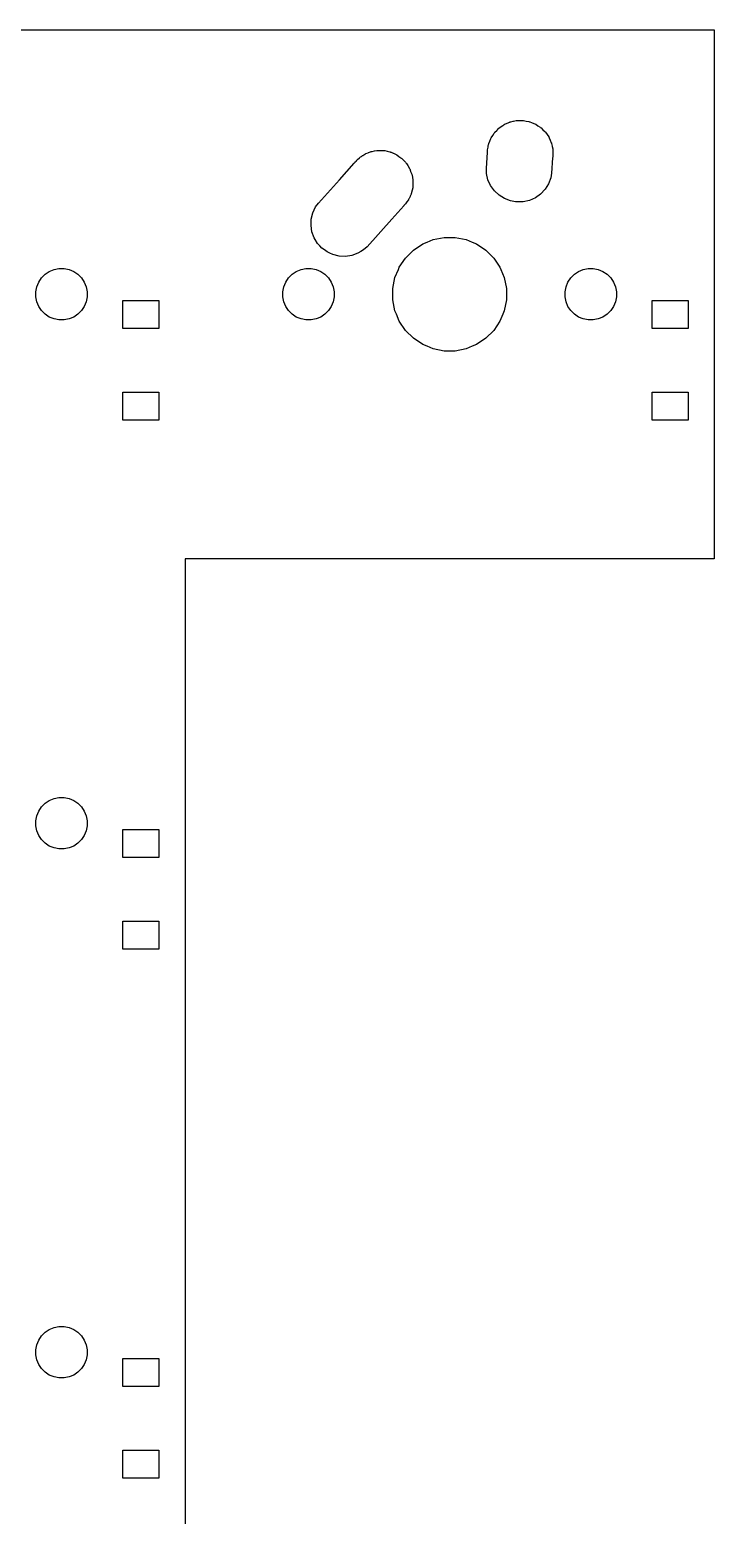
# Model space of a CAD drawing. Extents: x 74 to 207, y -150 to -40.
# Drawn here: x 182.5 to 207.2, y -93.2 to -39.7 of the extents above; entities that cross this region are included whole.
import ezdxf

# ---------------------------------------------------------------- set-up
doc = ezdxf.new("R2010")
doc.units = 0
doc.layers.add('BLACK', color=7, linetype='CONTINUOUS')

msp = doc.modelspace()

# ---------------------------------------------------------------- linework, layer by layer
at = {"layer": 'BLACK', "linetype": 'CONTINUOUS'}
for p, q in [((73.8187, -39.6875), (207.169, -39.6875)), ((207.169, -39.6875), (207.169, -58.7375)), ((199.27, -43.3828), (199.339, -43.3144)), ((199.339, -43.3144), (199.341, -43.3118)), ((199.341, -43.3118), (199.362, -43.29)), ((199.362, -43.29), (199.408, -43.2414)), ((199.408, -43.2414), (199.413, -43.2374)), ((199.413, -43.2374), (199.429, -43.2239)), ((199.429, -43.2239), (199.434, -43.219)), ((199.434, -43.219), (199.515, -43.1653)), ((199.515, -43.1653), (199.518, -43.1632)), ((199.518, -43.1632), (199.596, -43.1071)), ((199.596, -43.1071), (199.603, -43.1043)), ((199.603, -43.1043), (199.621, -43.0942)), ((199.621, -43.0942), (199.627, -43.0903)), ((199.627, -43.0903), (199.716, -43.0533)), ((199.627, -43.0903), (199.627, -43.0903)), ((199.627, -43.0903), (199.627, -43.0903)), ((199.716, -43.0533), (199.719, -43.0519)), ((199.719, -43.0519), (199.808, -43.0122)), ((199.808, -43.0122), (199.814, -43.0107)), ((199.814, -43.0107), (199.834, -43.0043)), ((199.834, -43.0043), (199.841, -43.0017)), ((199.841, -43.0017), (199.936, -42.9828)), ((199.936, -42.9828), (199.939, -42.9821)), ((199.939, -42.9821), (200.034, -42.9604)), ((200.034, -42.9604), (200.036, -42.9603)), ((200.036, -42.9603), (200.04, -42.9602)), ((200.04, -42.9602), (200.061, -42.9579)), ((200.061, -42.9579), (200.068, -42.9565)), ((200.068, -42.9565), (200.165, -42.9565)), ((200.165, -42.9565), (200.168, -42.9564)), ((200.168, -42.9564), (200.265, -42.9536)), ((200.265, -42.9536), (200.272, -42.9548)), ((200.272, -42.9548), (200.293, -42.9565)), ((200.293, -42.9565), (200.3, -42.9565)), ((200.3, -42.9565), (200.395, -42.9754)), ((200.395, -42.9754), (200.398, -42.976)), ((200.398, -42.976), (200.493, -42.9921)), ((200.493, -42.9921), (200.5, -42.9946)), ((200.5, -42.9946), (200.52, -43.0003)), ((200.52, -43.0003), (200.527, -43.0017)), ((200.527, -43.0017), (200.589, -43.0275)), ((200.589, -43.0275), (200.616, -43.0387)), ((200.616, -43.0387), (200.62, -43.0401)), ((200.62, -43.0401), (200.71, -43.0745)), ((200.71, -43.0745), (200.716, -43.0781)), ((200.716, -43.0781), (200.734, -43.0877)), ((200.734, -43.0877), (200.741, -43.0903)), ((200.741, -43.0903), (200.821, -43.1441)), ((200.821, -43.1441), (200.824, -43.1461)), ((200.824, -43.1461), (200.906, -43.1975)), ((200.906, -43.1975), (200.911, -43.2022)), ((200.911, -43.2022), (200.928, -43.2152)), ((200.928, -43.2152), (200.933, -43.219)), ((200.933, -43.219), (201.002, -43.2875)), ((201.002, -43.2875), (201.004, -43.29)), ((201.004, -43.29), (201.075, -43.3564)), ((199.033, -43.8844), (199.043, -43.8228)), ((199.043, -43.8228), (199.046, -43.8163)), ((199.046, -43.8163), (199.052, -43.7963)), ((199.052, -43.7963), (199.053, -43.7895)), ((199.053, -43.7895), (199.056, -43.7831)), ((199.056, -43.7831), (199.09, -43.7)), ((199.09, -43.7), (199.091, -43.6967)), ((199.091, -43.6967), (199.126, -43.6062)), ((199.126, -43.6062), (199.129, -43.6004)), ((199.129, -43.6004), (199.139, -43.5819)), ((199.139, -43.5819), (199.142, -43.5755)), ((199.142, -43.5755), (199.195, -43.4949)), ((199.195, -43.4949), (199.197, -43.4919)), ((199.197, -43.4919), (199.249, -43.4099)), ((199.249, -43.4099), (199.253, -43.4049)), ((199.253, -43.4049), (199.266, -43.3886)), ((199.266, -43.3886), (199.27, -43.3828)), ((201.075, -43.3564), (201.079, -43.362)), ((201.079, -43.362), (201.092, -43.3779)), ((201.092, -43.3779), (201.097, -43.3828)), ((201.097, -43.3828), (201.151, -43.4633)), ((201.151, -43.4633), (201.153, -43.4663)), ((201.153, -43.4663), (201.209, -43.5451)), ((201.209, -43.5451), (201.212, -43.5515)), ((201.212, -43.5515), (201.222, -43.5697)), ((201.222, -43.5697), (201.226, -43.5755)), ((201.226, -43.5755), (201.263, -43.6649)), ((201.263, -43.6649), (201.264, -43.6682)), ((201.264, -43.6682), (201.304, -43.7565)), ((201.304, -43.7565), (201.306, -43.7632)), ((201.306, -43.7632), (201.312, -43.7831)), ((201.312, -43.7831), (201.315, -43.7895)), ((201.315, -43.7895), (201.333, -43.8844)), ((194.287, -44.4058), (194.292, -44.4009)), ((194.292, -44.4009), (194.307, -44.3841)), ((194.307, -44.3841), (194.328, -44.3645)), ((194.328, -44.3645), (194.332, -44.3607)), ((194.332, -44.3607), (194.394, -44.299)), ((194.394, -44.299), (194.408, -44.2898)), ((194.408, -44.2898), (194.423, -44.2781)), ((194.423, -44.2781), (194.435, -44.2669)), ((194.435, -44.2669), (194.467, -44.2475)), ((194.467, -44.2475), (194.51, -44.2217)), ((194.51, -44.2217), (194.514, -44.2188)), ((194.514, -44.2188), (194.587, -44.1703)), ((194.587, -44.1703), (194.602, -44.164)), ((194.602, -44.164), (194.619, -44.1554)), ((194.619, -44.1554), (194.633, -44.1468)), ((194.633, -44.1468), (194.715, -44.117)), ((194.633, -44.1468), (194.633, -44.1468)), ((194.633, -44.1468), (194.633, -44.1468)), ((194.715, -44.117), (194.72, -44.1151)), ((194.72, -44.1151), (194.801, -44.0817)), ((194.801, -44.0817), (194.817, -44.0785)), ((194.817, -44.0785), (194.835, -44.0733)), ((194.835, -44.0733), (194.851, -44.0677)), ((194.851, -44.0677), (194.937, -44.0545)), ((194.937, -44.0545), (194.942, -44.0535)), ((194.942, -44.0535), (195.028, -44.0365)), ((195.028, -44.0365), (195.045, -44.0365)), ((195.045, -44.0365), (195.063, -44.0351)), ((195.063, -44.0351), (195.08, -44.0325)), ((195.08, -44.0325), (195.167, -44.0364)), ((195.167, -44.0364), (195.172, -44.0365)), ((195.172, -44.0365), (195.26, -44.0365)), ((195.26, -44.0365), (195.276, -44.0397)), ((195.276, -44.0397), (195.295, -44.042)), ((195.295, -44.042), (195.311, -44.0427)), ((195.311, -44.0427), (195.396, -44.0635)), ((195.396, -44.0635), (195.401, -44.0647)), ((195.401, -44.0647), (195.487, -44.0817)), ((195.487, -44.0817), (195.502, -44.088)), ((195.502, -44.088), (195.52, -44.094)), ((195.52, -44.094), (195.536, -44.0979)), ((195.536, -44.0979), (195.615, -44.1348)), ((195.615, -44.1348), (195.62, -44.137)), ((195.62, -44.137), (195.701, -44.1703)), ((195.701, -44.1703), (195.715, -44.1796)), ((195.715, -44.1796), (195.731, -44.1889)), ((195.731, -44.1889), (195.746, -44.1959)), ((195.746, -44.1959), (195.816, -44.2475)), ((195.816, -44.2475), (195.821, -44.2506)), ((195.821, -44.2506), (195.893, -44.299)), ((195.893, -44.299), (195.905, -44.3108)), ((195.905, -44.3108), (195.92, -44.3231)), ((195.92, -44.3231), (195.933, -44.333)), ((195.933, -44.333), (195.933, -44.333)), ((195.933, -44.333), (195.992, -44.3972)), ((195.992, -44.3972), (195.996, -44.4012)), ((195.996, -44.4012), (196.057, -44.4628)), ((198.967, -44.6892), (199.007, -44.0963)), ((199.007, -44.0963), (199.008, -44.0877)), ((199.008, -44.0167), (199.027, -43.9217)), ((199.008, -44.0877), (199.008, -44.0167)), ((199.027, -43.9181), (199.033, -43.8844)), ((199.027, -43.9217), (199.027, -43.9181)), ((201.351, -44.2963), (201.313, -44.851)), ((201.333, -43.8844), (201.334, -43.8879)), ((201.334, -43.8879), (201.356, -43.9823)), ((201.353, -44.2805), (201.351, -44.2963)), ((201.354, -44.2781), (201.353, -44.2805)), ((201.36, -44.2483), (201.354, -44.2781)), ((201.356, -43.9823), (201.356, -43.9823)), ((201.356, -43.9823), (201.356, -43.9892)), ((201.356, -43.9892), (201.358, -44.0099)), ((201.358, -44.0099), (201.36, -44.0167)), ((201.36, -44.0167), (201.36, -44.1135)), ((201.36, -44.1135), (201.36, -44.1171)), ((201.36, -44.1171), (201.361, -44.1558)), ((201.361, -44.1558), (201.36, -44.1687)), ((201.36, -44.1687), (201.36, -44.1773)), ((201.36, -44.1773), (201.36, -44.2483)), ((193.675, -45.0885), (194.207, -44.4961)), ((194.207, -44.4961), (194.217, -44.4821)), ((194.217, -44.4821), (194.23, -44.4628)), ((194.23, -44.4628), (194.287, -44.4058)), ((196.057, -44.4628), (196.066, -44.4766)), ((196.066, -44.4766), (196.078, -44.4916)), ((196.078, -44.4916), (196.089, -44.5038)), ((196.089, -44.5038), (196.135, -44.5784)), ((196.135, -44.5784), (196.137, -44.583)), ((196.137, -44.583), (196.186, -44.6555)), ((196.186, -44.6555), (196.192, -44.6708)), ((196.192, -44.6708), (196.201, -44.6877)), ((196.201, -44.6877), (196.209, -44.7019)), ((196.209, -44.7019), (196.239, -44.7839)), ((196.239, -44.7839), (196.241, -44.7889)), ((196.241, -44.7889), (196.275, -44.8695)), ((196.275, -44.8695), (196.275, -44.8695)), ((196.275, -44.8695), (196.278, -44.8857)), ((196.278, -44.8857), (196.283, -44.904)), ((196.283, -44.904), (196.289, -44.9196)), ((196.289, -44.9196), (196.302, -45.0058)), ((198.972, -44.8627), (198.967, -44.6892)), ((199.023, -45.0885), (198.972, -44.8627)), ((201.313, -44.851), (201.284, -45.0222)), ((192.92, -45.9301), (193.675, -45.0885)), ((196.292, -45.47), (196.275, -45.5555)), ((196.293, -45.4647), (196.292, -45.47)), ((196.314, -45.38), (196.293, -45.4647)), ((196.302, -45.0058), (196.303, -45.0112)), ((196.303, -45.0112), (196.32, -45.0967)), ((196.317, -45.3446), (196.314, -45.3634)), ((196.314, -45.3634), (196.314, -45.38)), ((196.32, -45.3283), (196.317, -45.3446)), ((196.32, -45.0967), (196.32, -45.1133)), ((196.32, -45.1133), (196.321, -45.1322)), ((196.324, -45.1486), (196.32, -45.2357)), ((196.32, -45.2357), (196.32, -45.2412)), ((196.32, -45.2412), (196.32, -45.3283)), ((196.321, -45.1322), (196.324, -45.1486)), ((199.118, -45.2999), (199.023, -45.0885)), ((199.253, -45.4886), (199.118, -45.2999)), ((201.079, -45.4351), (200.92, -45.6036)), ((201.202, -45.2388), (201.079, -45.4351)), ((201.284, -45.0222), (201.202, -45.2388)), ((192.817, -46.0701), (192.92, -45.9301)), ((196.057, -45.9622), (196, -46.0192)), ((196.106, -45.8897), (196.057, -45.9622)), ((196.109, -45.8852), (196.106, -45.8897)), ((196.16, -45.8149), (196.109, -45.8852)), ((196.167, -45.7999), (196.16, -45.8149)), ((196.177, -45.7833), (196.167, -45.7999)), ((196.186, -45.7695), (196.177, -45.7833)), ((196.219, -45.689), (196.186, -45.7695)), ((196.221, -45.684), (196.219, -45.689)), ((196.258, -45.605), (196.221, -45.684)), ((196.262, -45.5889), (196.258, -45.605)), ((196.268, -45.5709), (196.262, -45.5889)), ((196.275, -45.5555), (196.268, -45.5709)), ((199.421, -45.6475), (199.253, -45.4886)), ((199.617, -45.7705), (199.421, -45.6475)), ((199.834, -45.8529), (199.617, -45.7705)), ((200.017, -45.8837), (199.834, -45.8529)), ((200.062, -45.8914), (200.017, -45.8837)), ((200.294, -45.8846), (200.062, -45.8914)), ((200.062, -45.8914), (200.062, -45.8914)), ((200.52, -45.8328), (200.294, -45.8846)), ((200.731, -45.7379), (200.52, -45.8328)), ((200.92, -45.6036), (200.731, -45.7379)), ((192.654, -46.7364), (192.664, -46.505)), ((192.664, -46.505), (192.719, -46.28)), ((192.719, -46.28), (192.771, -46.1695)), ((192.771, -46.1695), (192.817, -46.0701)), ((192.817, -46.0701), (192.817, -46.0701)), ((195.564, -46.505), (194.67, -47.5009)), ((195.996, -46.0241), (195.564, -46.505)), ((196, -46.0192), (195.996, -46.0241)), ((192.689, -46.9654), (192.654, -46.7364)), ((192.768, -47.1831), (192.689, -46.9654)), ((192.806, -47.2462), (192.768, -47.1831)), ((192.888, -47.3812), (192.806, -47.2462)), ((192.97, -47.4707), (192.888, -47.3812)), ((193.045, -47.552), (192.97, -47.4707)), ((193.135, -47.6181), (193.045, -47.552)), ((194.67, -47.5009), (194.542, -47.6181)), ((196.34, -47.6241), (196.675, -47.4003)), ((196.675, -47.4003), (196.829, -47.3365)), ((196.829, -47.3365), (197.047, -47.2462)), ((197.047, -47.2462), (197.442, -47.1676)), ((197.442, -47.1676), (197.845, -47.1676)), ((197.845, -47.1676), (198.24, -47.2462)), ((198.24, -47.2462), (198.458, -47.3365)), ((198.458, -47.3365), (198.612, -47.4003)), ((198.612, -47.4003), (198.947, -47.6241)), ((193.231, -47.6891), (193.135, -47.6181)), ((193.336, -47.7382), (193.231, -47.6891)), ((193.441, -47.7871), (193.336, -47.7382)), ((193.666, -47.8423), (193.441, -47.7871)), ((193.898, -47.8525), (193.666, -47.8423)), ((194.127, -47.8173), (193.898, -47.8525)), ((194.344, -47.7382), (194.127, -47.8173)), ((194.443, -47.6781), (194.344, -47.7382)), ((194.542, -47.6181), (194.443, -47.6781)), ((195.832, -48.2439), (196.055, -47.909)), ((196.055, -47.909), (196.34, -47.6241)), ((198.947, -47.6241), (199.232, -47.909)), ((199.232, -47.909), (199.456, -48.2439)), ((182.853, -48.7739), (182.954, -48.6222)), ((182.954, -48.6222), (183.083, -48.4932)), ((183.083, -48.4932), (183.235, -48.3919)), ((183.235, -48.3919), (183.404, -48.3221)), ((183.404, -48.3221), (183.583, -48.2865)), ((183.583, -48.2865), (183.765, -48.2865)), ((183.765, -48.2865), (183.944, -48.3221)), ((183.944, -48.3221), (184.112, -48.3919)), ((184.112, -48.3919), (184.264, -48.4932)), ((184.264, -48.4932), (184.393, -48.6222)), ((184.393, -48.6222), (184.494, -48.7739)), ((191.743, -48.7739), (191.844, -48.6222)), ((191.844, -48.6222), (191.973, -48.4932)), ((191.973, -48.4932), (192.125, -48.3919)), ((192.125, -48.3919), (192.294, -48.3221)), ((192.294, -48.3221), (192.473, -48.2865)), ((192.473, -48.2865), (192.655, -48.2865)), ((192.655, -48.2865), (192.834, -48.3221)), ((192.834, -48.3221), (193.002, -48.3919)), ((193.002, -48.3919), (193.154, -48.4932)), ((193.154, -48.4932), (193.283, -48.6222)), ((193.283, -48.6222), (193.384, -48.7739)), ((195.599, -49.0111), (195.677, -48.616)), ((195.677, -48.616), (195.799, -48.3221)), ((195.799, -48.3221), (195.832, -48.2439)), ((199.456, -48.2439), (199.488, -48.3221)), ((199.488, -48.3221), (199.61, -48.616)), ((199.61, -48.616), (199.689, -49.0111)), ((201.903, -48.7739), (202.004, -48.6222)), ((202.004, -48.6222), (202.133, -48.4932)), ((202.133, -48.4932), (202.285, -48.3919)), ((202.285, -48.3919), (202.454, -48.3221)), ((202.454, -48.3221), (202.633, -48.2865)), ((202.633, -48.2865), (202.815, -48.2865)), ((202.815, -48.2865), (202.994, -48.3221)), ((202.994, -48.3221), (203.162, -48.3919)), ((203.162, -48.3919), (203.314, -48.4932)), ((203.314, -48.4932), (203.443, -48.6222)), ((203.443, -48.6222), (203.544, -48.7739)), ((182.748, -49.1213), (182.783, -48.9424)), ((182.748, -49.3037), (182.748, -49.1213)), ((182.783, -48.9424), (182.853, -48.7739)), ((184.494, -48.7739), (184.564, -48.9424)), ((184.564, -48.9424), (184.6, -49.1213)), ((184.6, -49.1213), (184.6, -49.3037)), ((191.638, -49.1213), (191.673, -48.9424)), ((191.638, -49.3037), (191.638, -49.1213)), ((191.673, -48.9424), (191.743, -48.7739)), ((193.384, -48.7739), (193.454, -48.9424)), ((193.454, -48.9424), (193.49, -49.1213)), ((193.49, -49.1213), (193.49, -49.3037)), ((195.599, -49.4139), (195.599, -49.0111)), ((199.689, -49.0111), (199.689, -49.4139)), ((201.798, -49.1213), (201.833, -48.9424)), ((201.798, -49.3037), (201.798, -49.1213)), ((201.833, -48.9424), (201.903, -48.7739)), ((203.544, -48.7739), (203.614, -48.9424)), ((203.614, -48.9424), (203.65, -49.1213)), ((203.65, -49.1213), (203.65, -49.3037)), ((182.783, -49.4826), (182.748, -49.3037)), ((182.853, -49.6511), (182.783, -49.4826)), ((182.954, -49.8028), (182.853, -49.6511)), ((184.494, -49.6511), (184.393, -49.8028)), ((184.564, -49.4826), (184.494, -49.6511)), ((184.6, -49.3037), (184.564, -49.4826)), ((185.88, -50.4447), (185.88, -49.4427)), ((185.88, -49.4427), (187.182, -49.4427)), ((187.182, -49.4427), (187.182, -50.4447)), ((191.673, -49.4826), (191.638, -49.3037)), ((191.743, -49.6511), (191.673, -49.4826)), ((191.844, -49.8028), (191.743, -49.6511)), ((193.384, -49.6511), (193.283, -49.8028)), ((193.454, -49.4826), (193.384, -49.6511)), ((193.49, -49.3037), (193.454, -49.4826)), ((195.677, -49.809), (195.599, -49.4139)), ((199.689, -49.4139), (199.61, -49.809)), ((201.833, -49.4826), (201.798, -49.3037)), ((201.903, -49.6511), (201.833, -49.4826)), ((202.004, -49.8028), (201.903, -49.6511)), ((203.544, -49.6511), (203.443, -49.8028)), ((203.614, -49.4826), (203.544, -49.6511)), ((203.65, -49.3037), (203.614, -49.4826)), ((204.93, -50.4447), (204.93, -49.4427)), ((204.93, -49.4427), (206.232, -49.4427)), ((206.232, -49.4427), (206.232, -50.4447)), ((183.083, -49.9318), (182.954, -49.8028)), ((183.235, -50.0331), (183.083, -49.9318)), ((183.404, -50.1029), (183.235, -50.0331)), ((183.583, -50.1385), (183.404, -50.1029)), ((183.765, -50.1385), (183.583, -50.1385)), ((183.944, -50.1029), (183.765, -50.1385)), ((184.112, -50.0331), (183.944, -50.1029)), ((184.264, -49.9318), (184.112, -50.0331)), ((184.393, -49.8028), (184.264, -49.9318)), ((191.973, -49.9318), (191.844, -49.8028)), ((192.125, -50.0331), (191.973, -49.9318)), ((192.294, -50.1029), (192.125, -50.0331)), ((192.473, -50.1385), (192.294, -50.1029)), ((192.655, -50.1385), (192.473, -50.1385)), ((192.834, -50.1029), (192.655, -50.1385)), ((193.002, -50.0331), (192.834, -50.1029)), ((193.154, -49.9318), (193.002, -50.0331)), ((193.283, -49.8028), (193.154, -49.9318)), ((195.728, -49.9318), (195.677, -49.809)), ((195.832, -50.1811), (195.728, -49.9318)), ((196.055, -50.516), (195.832, -50.1811)), ((199.456, -50.1811), (199.232, -50.516)), ((199.559, -49.9318), (199.456, -50.1811)), ((199.61, -49.809), (199.559, -49.9318)), ((202.133, -49.9318), (202.004, -49.8028)), ((202.285, -50.0331), (202.133, -49.9318)), ((202.454, -50.1029), (202.285, -50.0331)), ((202.633, -50.1385), (202.454, -50.1029)), ((202.815, -50.1385), (202.633, -50.1385)), ((202.994, -50.1029), (202.815, -50.1385)), ((203.162, -50.0331), (202.994, -50.1029)), ((203.314, -49.9318), (203.162, -50.0331)), ((203.443, -49.8028), (203.314, -49.9318)), ((187.182, -50.4447), (185.88, -50.4447)), ((196.34, -50.8009), (196.055, -50.516)), ((196.675, -51.0247), (196.34, -50.8009)), ((198.947, -50.8009), (198.612, -51.0247)), ((199.232, -50.516), (198.947, -50.8009)), ((206.232, -50.4447), (204.93, -50.4447)), ((196.829, -51.0885), (196.675, -51.0247)), ((197.047, -51.1788), (196.829, -51.0885)), ((197.442, -51.2574), (197.047, -51.1788)), ((197.845, -51.2574), (197.442, -51.2574)), ((198.24, -51.1788), (197.845, -51.2574)), ((198.458, -51.0885), (198.24, -51.1788)), ((198.612, -51.0247), (198.458, -51.0885)), ((185.88, -53.7447), (185.88, -52.7428)), ((185.88, -52.7428), (187.182, -52.7428)), ((187.182, -52.7428), (187.182, -53.7447)), ((204.93, -53.7447), (204.93, -52.7428)), ((204.93, -52.7428), (206.232, -52.7428)), ((206.232, -52.7428), (206.232, -53.7447)), ((187.182, -53.7447), (185.88, -53.7447)), ((206.232, -53.7447), (204.93, -53.7447)), ((188.119, -58.7375), (188.119, -115.887)), ((207.169, -58.7375), (188.119, -58.7375)), ((183.235, -67.4419), (183.404, -67.3721)), ((183.404, -67.3721), (183.583, -67.3365)), ((183.583, -67.3365), (183.765, -67.3365)), ((183.765, -67.3365), (183.944, -67.3721)), ((183.944, -67.3721), (184.112, -67.4419)), ((182.783, -67.9924), (182.853, -67.8239)), ((182.853, -67.8239), (182.954, -67.6722)), ((182.954, -67.6722), (183.083, -67.5432)), ((183.083, -67.5432), (183.235, -67.4419)), ((184.112, -67.4419), (184.264, -67.5432)), ((184.264, -67.5432), (184.393, -67.6722)), ((184.393, -67.6722), (184.494, -67.8239)), ((184.494, -67.8239), (184.564, -67.9924)), ((182.748, -68.1713), (182.783, -67.9924)), ((182.748, -68.3537), (182.748, -68.1713)), ((182.783, -68.5326), (182.748, -68.3537)), ((184.564, -67.9924), (184.6, -68.1713)), ((184.6, -68.3537), (184.564, -68.5326)), ((184.6, -68.1713), (184.6, -68.3537)), ((182.853, -68.7011), (182.783, -68.5326)), ((182.954, -68.8528), (182.853, -68.7011)), ((183.083, -68.9818), (182.954, -68.8528)), ((183.235, -69.0831), (183.083, -68.9818)), ((184.264, -68.9818), (184.112, -69.0831)), ((184.393, -68.8528), (184.264, -68.9818)), ((184.494, -68.7011), (184.393, -68.8528)), ((184.564, -68.5326), (184.494, -68.7011)), ((185.88, -69.4947), (185.88, -68.4928)), ((185.88, -68.4928), (187.182, -68.4928)), ((187.182, -68.4928), (187.182, -69.4947)), ((183.404, -69.1529), (183.235, -69.0831)), ((183.583, -69.1885), (183.404, -69.1529)), ((183.765, -69.1885), (183.583, -69.1885)), ((183.944, -69.1529), (183.765, -69.1885)), ((184.112, -69.0831), (183.944, -69.1529)), ((187.182, -69.4947), (185.88, -69.4947)), ((185.88, -72.7947), (185.88, -71.7927)), ((185.88, -71.7927), (187.182, -71.7927)), ((187.182, -71.7927), (187.182, -72.7947)), ((187.182, -72.7947), (185.88, -72.7947)), ((182.954, -86.7222), (183.083, -86.5932)), ((183.083, -86.5932), (183.235, -86.4919)), ((183.235, -86.4919), (183.404, -86.4221)), ((183.404, -86.4221), (183.583, -86.3865)), ((183.583, -86.3865), (183.765, -86.3865)), ((183.765, -86.3865), (183.944, -86.4221)), ((183.944, -86.4221), (184.112, -86.4919)), ((184.112, -86.4919), (184.264, -86.5932)), ((184.264, -86.5932), (184.393, -86.7222)), ((182.748, -87.2213), (182.783, -87.0424)), ((182.783, -87.0424), (182.853, -86.8739)), ((182.853, -86.8739), (182.954, -86.7222)), ((184.393, -86.7222), (184.494, -86.8739)), ((184.494, -86.8739), (184.564, -87.0424)), ((184.564, -87.0424), (184.6, -87.2213)), ((182.748, -87.4037), (182.748, -87.2213)), ((182.783, -87.5826), (182.748, -87.4037)), ((182.853, -87.7511), (182.783, -87.5826)), ((184.564, -87.5826), (184.494, -87.7511)), ((184.6, -87.4037), (184.564, -87.5826)), ((184.6, -87.2213), (184.6, -87.4037)), ((185.88, -88.5447), (185.88, -87.5427)), ((185.88, -87.5427), (187.182, -87.5427)), ((187.182, -87.5427), (187.182, -88.5447)), ((182.954, -87.9028), (182.853, -87.7511)), ((183.083, -88.0318), (182.954, -87.9028)), ((183.235, -88.1331), (183.083, -88.0318)), ((183.404, -88.2029), (183.235, -88.1331)), ((183.583, -88.2385), (183.404, -88.2029)), ((183.765, -88.2385), (183.583, -88.2385)), ((183.944, -88.2029), (183.765, -88.2385)), ((184.112, -88.1331), (183.944, -88.2029)), ((184.264, -88.0318), (184.112, -88.1331)), ((184.393, -87.9028), (184.264, -88.0318)), ((184.494, -87.7511), (184.393, -87.9028)), ((187.182, -88.5447), (185.88, -88.5447)), ((185.88, -91.8447), (185.88, -90.8427)), ((185.88, -90.8427), (187.182, -90.8427)), ((187.182, -90.8427), (187.182, -91.8447)), ((187.182, -91.8447), (185.88, -91.8447))]:
    msp.add_line(p, q, dxfattribs=at)

doc.saveas('drawing.dxf')
